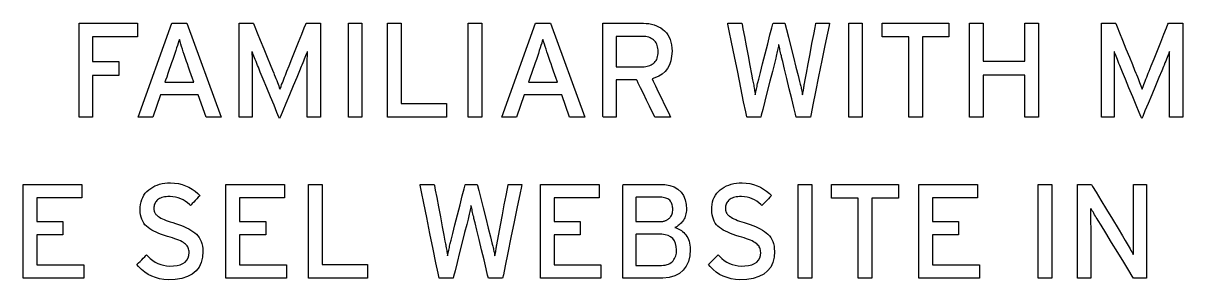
# Model space of a CAD drawing. Extents: x 1 to 47.7, y 0.2 to 35.
# Drawn here: x 4.644 to 7.883, y 27.646 to 28.362 of the extents above; entities that cross this region are included whole.
import ezdxf

# ---------------------------------------------------------------- set-up
doc = ezdxf.new("R2010")
doc.units = 0
doc.header["$MEASUREMENT"] = 0
doc.layers.add('8_0_____DWG', color=7, linetype='CONTINUOUS')

msp = doc.modelspace()

# ---------------------------------------------------------------- linework, layer by layer
at = {"layer": '8_0_____DWG'}
for points in [[(4.8378, 28.3239), (4.8378, 28.2551), (4.9108, 28.2551), (4.9108, 28.2166), (4.8378, 28.2166), (4.8378, 28.1), (4.7998, 28.1), (4.7998, 28.3624), (4.9635, 28.3624), (4.9635, 28.3239), (4.8378, 28.3239)], [(5.1546, 28.1), (5.1326, 28.1623), (5.0275, 28.1623), (5.0057, 28.1), (4.9649, 28.1), (5.0594, 28.3624), (5.1011, 28.3624), (5.1967, 28.1), (5.1546, 28.1)], [(5.5522, 28.1), (5.5522, 28.3624), (5.5902, 28.3624), (5.5902, 28.1), (5.5522, 28.1)], [(5.6618, 28.1), (5.6618, 28.3624), (5.6999, 28.3624), (5.6999, 28.1384), (5.8267, 28.1384), (5.8267, 28.1), (5.6618, 28.1)], [(5.8865, 28.1), (5.8865, 28.3624), (5.9246, 28.3624), (5.9246, 28.1), (5.8865, 28.1)], [(6.1703, 28.1), (6.1483, 28.1623), (6.0432, 28.1623), (6.0214, 28.1), (5.9806, 28.1), (6.0751, 28.3624), (6.1168, 28.3624), (6.2124, 28.1), (6.1703, 28.1)], [(6.9498, 28.1), (6.9498, 28.3624), (6.9879, 28.3624), (6.9879, 28.1), (6.9498, 28.1)], [(7.1556, 28.3239), (7.1556, 28.1), (7.1175, 28.1), (7.1175, 28.3239), (7.0434, 28.3239), (7.0434, 28.3624), (7.2298, 28.3624), (7.2298, 28.3239), (7.1556, 28.3239)], [(7.4422, 28.1), (7.4422, 28.2177), (7.3251, 28.2177), (7.3251, 28.1), (7.2871, 28.1), (7.2871, 28.3624), (7.3251, 28.3624), (7.3251, 28.2562), (7.4422, 28.2562), (7.4422, 28.3624), (7.4802, 28.3624), (7.4802, 28.1), (7.4422, 28.1)], [(4.6438, 27.65), (4.6438, 27.9124), (4.8075, 27.9124), (4.8075, 27.8743), (4.6818, 27.8743), (4.6818, 27.8091), (4.7548, 27.8091), (4.7548, 27.771), (4.6818, 27.771), (4.6818, 27.6881), (4.813, 27.6881), (4.813, 27.65), (4.6438, 27.65)], [(5.2103, 27.65), (5.2103, 27.9124), (5.3741, 27.9124), (5.3741, 27.8743), (5.2483, 27.8743), (5.2483, 27.8091), (5.3214, 27.8091), (5.3214, 27.771), (5.2483, 27.771), (5.2483, 27.6881), (5.3796, 27.6881), (5.3796, 27.65), (5.2103, 27.65)], [(5.4408, 27.65), (5.4408, 27.9124), (5.4789, 27.9124), (5.4789, 27.6884), (5.6057, 27.6884), (5.6057, 27.65), (5.4408, 27.65)], [(6.0887, 27.65), (6.0887, 27.9124), (6.2524, 27.9124), (6.2524, 27.8743), (6.1267, 27.8743), (6.1267, 27.8091), (6.1997, 27.8091), (6.1997, 27.771), (6.1267, 27.771), (6.1267, 27.6881), (6.2579, 27.6881), (6.2579, 27.65), (6.0887, 27.65)], [(6.8086, 27.65), (6.8086, 27.9124), (6.8467, 27.9124), (6.8467, 27.65), (6.8086, 27.65)], [(7.0144, 27.8739), (7.0144, 27.65), (6.9763, 27.65), (6.9763, 27.8739), (6.9022, 27.8739), (6.9022, 27.9124), (7.0886, 27.9124), (7.0886, 27.8739), (7.0144, 27.8739)], [(7.1459, 27.65), (7.1459, 27.9124), (7.3097, 27.9124), (7.3097, 27.8743), (7.1839, 27.8743), (7.1839, 27.8091), (7.257, 27.8091), (7.257, 27.771), (7.1839, 27.771), (7.1839, 27.6881), (7.3152, 27.6881), (7.3152, 27.65), (7.1459, 27.65)], [(7.4793, 27.65), (7.4793, 27.9124), (7.5174, 27.9124), (7.5174, 27.65), (7.4793, 27.65)]]:
    msp.add_lwpolyline(points, dxfattribs=at)
for points in [[(5.4373, 28.0999), (5.4373, 28.1049), (5.4373, 28.1182), (5.4373, 28.1375), (5.4373, 28.1601), (5.4373, 28.1837), (5.4373, 28.2058), (5.4373, 28.2239), (5.4373, 28.2357), (5.4373, 28.2402), (5.4373, 28.2466), (5.4374, 28.2527), (5.4374, 28.2585), (5.4375, 28.2639), (5.4376, 28.2691), (5.4377, 28.2739), (5.4378, 28.2785), (5.438, 28.2827), (5.4375, 28.2833), (5.436, 28.2796), (5.4345, 28.2756), (5.4328, 28.2714), (5.431, 28.2668), (5.4291, 28.2619), (5.427, 28.2567), (5.4248, 28.2513), (5.4225, 28.2455), (5.4207, 28.2411), (5.4159, 28.2295), (5.4081, 28.2109), (5.3984, 28.1877), (5.3879, 28.1626), (5.3777, 28.1383), (5.369, 28.1173), (5.3627, 28.1023), (5.36, 28.0959), (5.3582, 28.1), (5.3527, 28.1134), (5.3445, 28.1333), (5.3346, 28.1571), (5.3243, 28.1822), (5.3144, 28.206), (5.3062, 28.2259), (5.3007, 28.2393), (5.2987, 28.2442), (5.2964, 28.25), (5.2942, 28.2555), (5.2921, 28.2608), (5.2901, 28.2657), (5.2883, 28.2704), (5.2866, 28.2747), (5.285, 28.2788), (5.2835, 28.2825), (5.2826, 28.2836), (5.2828, 28.2794), (5.2829, 28.275), (5.283, 28.2702), (5.2831, 28.2651), (5.2832, 28.2597), (5.2833, 28.254), (5.2833, 28.248), (5.2833, 28.2416), (5.2833, 28.2371), (5.2833, 28.2272), (5.2833, 28.2103), (5.2833, 28.1888), (5.2833, 28.1654), (5.2833, 28.1423), (5.2833, 28.1221), (5.2833, 28.1072), (5.2833, 28.1001), (5.2825, 28.0999), (5.2795, 28.0999), (5.2748, 28.0999), (5.2691, 28.0999), (5.263, 28.0999), (5.2572, 28.0999), (5.2522, 28.0999), (5.2488, 28.0999), (5.2475, 28.0999), (5.2475, 28.1093), (5.2475, 28.1346), (5.2475, 28.1709), (5.2475, 28.2137), (5.2475, 28.2584), (5.2475, 28.3002), (5.2475, 28.3344), (5.2475, 28.3566), (5.2475, 28.3624), (5.2495, 28.3624), (5.2538, 28.3624), (5.2595, 28.3624), (5.266, 28.3624), (5.2727, 28.3624), (5.2787, 28.3624), (5.2835, 28.3624), (5.2864, 28.3624), (5.2872, 28.3613), (5.2909, 28.3523), (5.2976, 28.3359), (5.3062, 28.3147), (5.3158, 28.2911), (5.3253, 28.2677), (5.3338, 28.2469), (5.3402, 28.2313), (5.3435, 28.2232), (5.3453, 28.2187), (5.3476, 28.213), (5.3499, 28.2076), (5.352, 28.2022), (5.354, 28.197), (5.3559, 28.192), (5.3577, 28.1872), (5.3593, 28.1825), (5.3609, 28.178), (5.3624, 28.1814), (5.3641, 28.186), (5.3658, 28.1908), (5.3677, 28.1957), (5.3696, 28.2009), (5.3717, 28.2062), (5.3739, 28.2117), (5.3761, 28.2174), (5.3783, 28.2226), (5.3807, 28.2287), (5.3864, 28.2429), (5.3943, 28.2628), (5.4035, 28.2858), (5.413, 28.3096), (5.4218, 28.3315), (5.4288, 28.3492), (5.4332, 28.3601), (5.4343, 28.3624), (5.4366, 28.3624), (5.4412, 28.3624), (5.4472, 28.3624), (5.454, 28.3624), (5.4608, 28.3624), (5.467, 28.3624), (5.4717, 28.3624), (5.4744, 28.3624), (5.4747, 28.3594), (5.4747, 28.3406), (5.4747, 28.3086), (5.4747, 28.2681), (5.4747, 28.2237), (5.4747, 28.18), (5.4747, 28.1418), (5.4747, 28.1137), (5.4747, 28.1004), (5.4738, 28.0999), (5.4707, 28.0999), (5.4658, 28.0999), (5.4599, 28.0999), (5.4535, 28.0999), (5.4474, 28.0999), (5.4422, 28.0999), (5.4387, 28.0999)], [(6.4563, 28.2839), (6.4553, 28.27), (6.4529, 28.2574), (6.4491, 28.2461), (6.4438, 28.2362), (6.437, 28.2275), (6.4288, 28.2202), (6.4192, 28.2142), (6.4081, 28.2095), (6.4006, 28.2067), (6.4038, 28.2001), (6.4099, 28.1875), (6.4178, 28.1711), (6.4267, 28.1528), (6.4355, 28.1345), (6.4433, 28.1184), (6.4492, 28.1063), (6.4521, 28.1003), (6.4513, 28.1), (6.4477, 28.1), (6.4418, 28.1), (6.4347, 28.1), (6.4271, 28.1), (6.4199, 28.1), (6.4138, 28.1), (6.4096, 28.1), (6.4082, 28.1), (6.4061, 28.1045), (6.4008, 28.1153), (6.3935, 28.1304), (6.3851, 28.1478), (6.3764, 28.1657), (6.3685, 28.1821), (6.3622, 28.195), (6.3585, 28.2026), (6.3574, 28.2038), (6.3536, 28.2038), (6.3466, 28.2038), (6.3377, 28.2038), (6.3278, 28.2038), (6.3181, 28.2038), (6.3096, 28.2038), (6.3034, 28.2038), (6.3005, 28.2038), (6.3005, 28.2012), (6.3005, 28.192), (6.3005, 28.1779), (6.3005, 28.1609), (6.3005, 28.1429), (6.3005, 28.1259), (6.3005, 28.1119), (6.3005, 28.1026), (6.3004, 28.1), (6.2986, 28.1), (6.2945, 28.1), (6.289, 28.1), (6.2827, 28.1), (6.2763, 28.1), (6.2705, 28.1), (6.266, 28.1), (6.2635, 28.1), (6.2632, 28.103), (6.2632, 28.1222), (6.2632, 28.1549), (6.2632, 28.1963), (6.2632, 28.2415), (6.2632, 28.2856), (6.2632, 28.3237), (6.2632, 28.3509), (6.2632, 28.3623), (6.2666, 28.3624), (6.2771, 28.3624), (6.2926, 28.3624), (6.311, 28.3624), (6.3302, 28.3624), (6.3483, 28.3624), (6.363, 28.3624), (6.3724, 28.3624), (6.3768, 28.3624), (6.3845, 28.362), (6.392, 28.3611), (6.3992, 28.3597), (6.406, 28.3578), (6.4126, 28.3554), (6.4188, 28.3525), (6.4248, 28.3491), (6.4304, 28.3452), (6.4357, 28.3408), (6.4405, 28.3357), (6.4446, 28.33), (6.4481, 28.3238), (6.451, 28.317), (6.4532, 28.3096), (6.4549, 28.3016), (6.4559, 28.2931)], [(6.8427, 28.1), (6.8413, 28.1), (6.8374, 28.1), (6.8319, 28.1), (6.8255, 28.1), (6.8187, 28.1), (6.8124, 28.1), (6.8072, 28.1), (6.8038, 28.1), (6.8029, 28.1003), (6.8008, 28.1088), (6.7965, 28.1268), (6.7906, 28.1513), (6.7838, 28.1794), (6.7769, 28.2081), (6.7706, 28.2343), (6.7656, 28.2551), (6.7626, 28.2674), (6.7617, 28.2714), (6.7607, 28.2757), (6.7597, 28.2799), (6.7588, 28.284), (6.7579, 28.288), (6.7571, 28.2919), (6.7563, 28.2957), (6.7556, 28.2994), (6.7548, 28.303), (6.7541, 28.3021), (6.7534, 28.2985), (6.7526, 28.2947), (6.7518, 28.2909), (6.751, 28.287), (6.7501, 28.2829), (6.7492, 28.2788), (6.7482, 28.2746), (6.7473, 28.2702), (6.746, 28.2651), (6.7422, 28.2503), (6.7366, 28.2278), (6.7297, 28.2007), (6.7224, 28.1719), (6.7155, 28.1444), (6.7096, 28.1213), (6.7056, 28.1055), (6.7042, 28.1), (6.7027, 28.1), (6.6989, 28.1), (6.6934, 28.1), (6.687, 28.1), (6.6804, 28.1), (6.6742, 28.1), (6.6692, 28.1), (6.666, 28.1), (6.6651, 28.1007), (6.6622, 28.1147), (6.6564, 28.1432), (6.6486, 28.1816), (6.6397, 28.2253), (6.6307, 28.2696), (6.6225, 28.3098), (6.6161, 28.3414), (6.6123, 28.3597), (6.6121, 28.3624), (6.6148, 28.3624), (6.6194, 28.3624), (6.6255, 28.3624), (6.6322, 28.3624), (6.6388, 28.3624), (6.6447, 28.3624), (6.6491, 28.3624), (6.6514, 28.3624), (6.6521, 28.3595), (6.6545, 28.3465), (6.6585, 28.3254), (6.6635, 28.2994), (6.6688, 28.2713), (6.674, 28.244), (6.6785, 28.2205), (6.6816, 28.2038), (6.683, 28.1966), (6.6837, 28.1932), (6.6844, 28.1894), (6.6851, 28.1855), (6.6858, 28.1816), (6.6865, 28.1777), (6.6871, 28.1738), (6.6877, 28.1698), (6.6883, 28.1657), (6.689, 28.1625), (6.6897, 28.1665), (6.6905, 28.1705), (6.6913, 28.1744), (6.6922, 28.1783), (6.693, 28.1822), (6.6938, 28.186), (6.6946, 28.1898), (6.6954, 28.1936), (6.6962, 28.1968), (6.6986, 28.2062), (6.7032, 28.2247), (6.7095, 28.2493), (6.7165, 28.277), (6.7236, 28.305), (6.73, 28.3303), (6.735, 28.3499), (6.7378, 28.361), (6.7385, 28.3624), (6.7408, 28.3624), (6.7449, 28.3624), (6.75, 28.3624), (6.7557, 28.3624), (6.7613, 28.3624), (6.7663, 28.3624), (6.7699, 28.3624), (6.7717, 28.3624), (6.7727, 28.359), (6.7762, 28.3451), (6.7817, 28.3232), (6.7884, 28.2964), (6.7956, 28.2676), (6.8026, 28.2398), (6.8086, 28.216), (6.8128, 28.1992), (6.8145, 28.1925), (6.8152, 28.1896), (6.816, 28.1863), (6.8168, 28.183), (6.8175, 28.1797), (6.8182, 28.1762), (6.8189, 28.1726), (6.8196, 28.169), (6.8203, 28.1653), (6.821, 28.1627), (6.8218, 28.1667), (6.8225, 28.1706), (6.8232, 28.1743), (6.8238, 28.1779), (6.8244, 28.1814), (6.825, 28.1847), (6.8255, 28.1879), (6.8259, 28.191), (6.8264, 28.1938), (6.8283, 28.2039), (6.8319, 28.2232), (6.8367, 28.2485), (6.842, 28.2769), (6.8473, 28.3053), (6.8521, 28.3309), (6.8558, 28.3505), (6.8578, 28.3613), (6.8585, 28.3624), (6.8613, 28.3624), (6.866, 28.3624), (6.8719, 28.3624), (6.8784, 28.3624), (6.8847, 28.3624), (6.8903, 28.3624), (6.8944, 28.3624), (6.8963, 28.3624), (6.8951, 28.3564), (6.8906, 28.3342), (6.8836, 28.2999), (6.875, 28.2581), (6.8659, 28.2136), (6.8572, 28.1708), (6.8497, 28.1346), (6.8446, 28.1094)], [(7.8459, 28.0999), (7.8459, 28.1049), (7.8459, 28.1182), (7.8459, 28.1375), (7.8459, 28.1601), (7.8459, 28.1837), (7.8459, 28.2058), (7.8459, 28.2239), (7.8459, 28.2357), (7.8459, 28.2402), (7.8459, 28.2466), (7.8459, 28.2527), (7.846, 28.2585), (7.846, 28.2639), (7.8461, 28.2691), (7.8462, 28.2739), (7.8464, 28.2785), (7.8465, 28.2827), (7.846, 28.2833), (7.8446, 28.2796), (7.8431, 28.2756), (7.8414, 28.2714), (7.8396, 28.2668), (7.8377, 28.2619), (7.8356, 28.2567), (7.8334, 28.2513), (7.8311, 28.2455), (7.8293, 28.2411), (7.8245, 28.2295), (7.8167, 28.2109), (7.807, 28.1877), (7.7965, 28.1626), (7.7863, 28.1383), (7.7775, 28.1173), (7.7713, 28.1023), (7.7686, 28.0959), (7.7668, 28.1), (7.7613, 28.1134), (7.7531, 28.1333), (7.7432, 28.1571), (7.7328, 28.1822), (7.723, 28.206), (7.7148, 28.2259), (7.7093, 28.2393), (7.7072, 28.2442), (7.7049, 28.25), (7.7027, 28.2555), (7.7007, 28.2608), (7.6987, 28.2657), (7.6969, 28.2704), (7.6951, 28.2747), (7.6935, 28.2788), (7.6921, 28.2825), (7.6912, 28.2836), (7.6914, 28.2794), (7.6915, 28.275), (7.6916, 28.2702), (7.6917, 28.2651), (7.6918, 28.2597), (7.6918, 28.254), (7.6919, 28.248), (7.6919, 28.2416), (7.6919, 28.2371), (7.6919, 28.2272), (7.6919, 28.2103), (7.6919, 28.1888), (7.6919, 28.1654), (7.6919, 28.1423), (7.6919, 28.1221), (7.6919, 28.1072), (7.6919, 28.1001), (7.6911, 28.0999), (7.6881, 28.0999), (7.6834, 28.0999), (7.6777, 28.0999), (7.6716, 28.0999), (7.6657, 28.0999), (7.6608, 28.0999), (7.6573, 28.0999), (7.656, 28.0999), (7.656, 28.1093), (7.656, 28.1346), (7.656, 28.1709), (7.656, 28.2137), (7.656, 28.2584), (7.656, 28.3002), (7.656, 28.3344), (7.656, 28.3566), (7.6561, 28.3624), (7.6581, 28.3624), (7.6623, 28.3624), (7.668, 28.3624), (7.6746, 28.3624), (7.6812, 28.3624), (7.6873, 28.3624), (7.6921, 28.3624), (7.6949, 28.3624), (7.6958, 28.3613), (7.6995, 28.3523), (7.7062, 28.3359), (7.7148, 28.3147), (7.7244, 28.2911), (7.7339, 28.2677), (7.7423, 28.2469), (7.7487, 28.2313), (7.752, 28.2232), (7.7539, 28.2187), (7.7562, 28.213), (7.7584, 28.2076), (7.7606, 28.2022), (7.7626, 28.197), (7.7644, 28.192), (7.7662, 28.1872), (7.7679, 28.1825), (7.7695, 28.178), (7.771, 28.1814), (7.7726, 28.186), (7.7744, 28.1908), (7.7762, 28.1957), (7.7782, 28.2009), (7.7803, 28.2062), (7.7824, 28.2117), (7.7847, 28.2174), (7.7869, 28.2226), (7.7893, 28.2287), (7.795, 28.2429), (7.8029, 28.2628), (7.8121, 28.2858), (7.8216, 28.3096), (7.8303, 28.3315), (7.8374, 28.3492), (7.8417, 28.3601), (7.8428, 28.3624), (7.8452, 28.3624), (7.8497, 28.3624), (7.8558, 28.3624), (7.8626, 28.3624), (7.8694, 28.3624), (7.8755, 28.3624), (7.8803, 28.3624), (7.8829, 28.3624), (7.8832, 28.3594), (7.8832, 28.3406), (7.8832, 28.3086), (7.8832, 28.2681), (7.8832, 28.2237), (7.8832, 28.18), (7.8832, 28.1418), (7.8832, 28.1137), (7.8832, 28.1004), (7.8824, 28.0999), (7.8793, 28.0999), (7.8744, 28.0999), (7.8684, 28.0999), (7.8621, 28.0999), (7.856, 28.0999), (7.8508, 28.0999), (7.8472, 28.0999)], [(5.0995, 28.2578), (5.0966, 28.2664), (5.0938, 28.2747), (5.0911, 28.2827), (5.0887, 28.2902), (5.0863, 28.2975), (5.0841, 28.3043), (5.082, 28.3109), (5.0801, 28.3171), (5.0783, 28.3135), (5.0765, 28.3071), (5.0744, 28.3004), (5.0722, 28.2933), (5.0698, 28.2858), (5.0673, 28.2779), (5.0646, 28.2697), (5.0617, 28.261), (5.0602, 28.2565), (5.0584, 28.2515), (5.0555, 28.2432), (5.052, 28.2329), (5.0482, 28.222), (5.0446, 28.2117), (5.0417, 28.2034), (5.0399, 28.1983), (5.0402, 28.1974), (5.0459, 28.1974), (5.0564, 28.1974), (5.0698, 28.1974), (5.0845, 28.1974), (5.0987, 28.1974), (5.1106, 28.1974), (5.1184, 28.1974), (5.1205, 28.1975), (5.1193, 28.2009), (5.1168, 28.2081), (5.1134, 28.2178), (5.1096, 28.2287), (5.1059, 28.2395), (5.1026, 28.2488), (5.1004, 28.2553)], [(6.1152, 28.2578), (6.1123, 28.2664), (6.1095, 28.2747), (6.1068, 28.2827), (6.1043, 28.2902), (6.102, 28.2975), (6.0998, 28.3043), (6.0977, 28.3109), (6.0958, 28.3171), (6.094, 28.3135), (6.0922, 28.3071), (6.0901, 28.3004), (6.0879, 28.2933), (6.0855, 28.2858), (6.083, 28.2779), (6.0803, 28.2697), (6.0774, 28.261), (6.0759, 28.2565), (6.0741, 28.2515), (6.0712, 28.2432), (6.0676, 28.2329), (6.0638, 28.222), (6.0603, 28.2117), (6.0574, 28.2034), (6.0556, 28.1983), (6.0559, 28.1974), (6.0616, 28.1974), (6.0721, 28.1974), (6.0855, 28.1974), (6.1002, 28.1974), (6.1144, 28.1974), (6.1263, 28.1974), (6.1341, 28.1974), (6.1362, 28.1975), (6.135, 28.2009), (6.1325, 28.2081), (6.1291, 28.2178), (6.1253, 28.2287), (6.1216, 28.2395), (6.1183, 28.2488), (6.116, 28.2553)], [(6.4179, 28.2828), (6.4176, 28.2877), (6.4171, 28.2922), (6.4162, 28.2965), (6.4151, 28.3005), (6.4136, 28.3041), (6.4118, 28.3075), (6.4097, 28.3105), (6.4073, 28.3133), (6.4046, 28.3158), (6.4016, 28.3181), (6.3983, 28.3201), (6.3949, 28.3218), (6.3912, 28.3231), (6.3872, 28.3241), (6.383, 28.3249), (6.3786, 28.3253), (6.3745, 28.3254), (6.3709, 28.3254), (6.3627, 28.3254), (6.3514, 28.3254), (6.3385, 28.3254), (6.3255, 28.3254), (6.3139, 28.3254), (6.3051, 28.3254), (6.3007, 28.3254), (6.3005, 28.3237), (6.3005, 28.3163), (6.3005, 28.3047), (6.3005, 28.2906), (6.3005, 28.2756), (6.3005, 28.2615), (6.3005, 28.2499), (6.3005, 28.2425), (6.3007, 28.2408), (6.3051, 28.2408), (6.3139, 28.2408), (6.3255, 28.2408), (6.3385, 28.2408), (6.3514, 28.2408), (6.3627, 28.2408), (6.3709, 28.2408), (6.3745, 28.2408), (6.3785, 28.2409), (6.3829, 28.2413), (6.387, 28.242), (6.3909, 28.243), (6.3946, 28.2443), (6.398, 28.2458), (6.4012, 28.2477), (6.4042, 28.2499), (6.407, 28.2523), (6.4095, 28.255), (6.4116, 28.2581), (6.4135, 28.2614), (6.415, 28.2651), (6.4162, 28.2691), (6.4171, 28.2733), (6.4176, 28.2779)], [(5.1458, 27.7253), (5.1447, 27.7088), (5.1412, 27.6941), (5.1352, 27.6814), (5.1267, 27.6707), (5.1158, 27.6618), (5.1024, 27.6549), (5.0866, 27.6499), (5.0683, 27.6468), (5.0492, 27.6459), (5.0367, 27.6468), (5.0248, 27.6489), (5.0135, 27.6519), (5.0028, 27.656), (4.9927, 27.6611), (4.9832, 27.6672), (4.9743, 27.6744), (4.966, 27.6826), (4.9614, 27.6883), (4.963, 27.69), (4.9661, 27.6931), (4.9702, 27.6971), (4.9748, 27.7017), (4.9793, 27.7062), (4.9834, 27.7103), (4.9866, 27.7135), (4.9883, 27.7152), (4.9922, 27.7115), (4.9988, 27.7054), (5.0058, 27.7), (5.0129, 27.6954), (5.0203, 27.6916), (5.028, 27.6886), (5.036, 27.6864), (5.0442, 27.6849), (5.0526, 27.6842), (5.0634, 27.6845), (5.0737, 27.6857), (5.0825, 27.688), (5.0901, 27.6912), (5.0963, 27.6954), (5.1011, 27.7006), (5.1045, 27.7068), (5.1066, 27.7139), (5.1074, 27.7221), (5.1072, 27.7257), (5.1068, 27.7289), (5.106, 27.732), (5.1049, 27.7349), (5.1035, 27.7377), (5.1017, 27.7404), (5.0996, 27.7429), (5.0973, 27.7453), (5.0945, 27.7476), (5.0912, 27.7498), (5.0875, 27.752), (5.0832, 27.7542), (5.0785, 27.7564), (5.0732, 27.7585), (5.0675, 27.7606), (5.0613, 27.7627), (5.0546, 27.7648), (5.0469, 27.767), (5.0383, 27.7696), (5.0302, 27.7724), (5.0226, 27.7753), (5.0155, 27.7784), (5.009, 27.7816), (5.003, 27.7849), (4.9975, 27.7884), (4.9925, 27.792), (4.988, 27.7957), (4.984, 27.7998), (4.9805, 27.8043), (4.9776, 27.8093), (4.9751, 27.8148), (4.9732, 27.8207), (4.9718, 27.8271), (4.9708, 27.834), (4.9704, 27.8413), (4.9706, 27.849), (4.9715, 27.8563), (4.9729, 27.8633), (4.975, 27.8699), (4.9776, 27.8761), (4.9809, 27.8819), (4.9849, 27.8874), (4.9894, 27.8924), (4.9945, 27.8971), (5, 27.9012), (5.0057, 27.9048), (5.0118, 27.9079), (5.0182, 27.9105), (5.0249, 27.9127), (5.0319, 27.9144), (5.0393, 27.9156), (5.047, 27.9163), (5.0554, 27.9166), (5.0665, 27.916), (5.0773, 27.9144), (5.0875, 27.912), (5.0973, 27.9087), (5.1067, 27.9045), (5.1156, 27.8994), (5.124, 27.8934), (5.132, 27.8865), (5.1374, 27.8809), (5.1359, 27.8794), (5.133, 27.8763), (5.129, 27.8722), (5.1245, 27.8676), (5.12, 27.8629), (5.1159, 27.8586), (5.1126, 27.8552), (5.1108, 27.8533), (5.108, 27.8557), (5.1025, 27.8607), (5.0966, 27.8652), (5.0903, 27.8689), (5.0838, 27.8721), (5.0768, 27.8745), (5.0696, 27.8764), (5.0619, 27.8776), (5.054, 27.8781), (5.048, 27.878), (5.0433, 27.8777), (5.0389, 27.8771), (5.0349, 27.8763), (5.0311, 27.8753), (5.0277, 27.8741), (5.0246, 27.8727), (5.0218, 27.871), (5.0193, 27.8691), (5.0171, 27.8669), (5.0151, 27.8646), (5.0135, 27.8622), (5.012, 27.8597), (5.0109, 27.8571), (5.01, 27.8543), (5.0093, 27.8514), (5.0089, 27.8484), (5.0088, 27.8454), (5.0089, 27.8439), (5.009, 27.8424), (5.0091, 27.841), (5.0094, 27.8396), (5.0096, 27.8383), (5.01, 27.837), (5.0104, 27.8358), (5.0109, 27.8346), (5.0114, 27.8335), (5.0121, 27.8322), (5.0128, 27.831), (5.0137, 27.8298), (5.0146, 27.8286), (5.0157, 27.8274), (5.0169, 27.8262), (5.0182, 27.8251), (5.0195, 27.8239), (5.0216, 27.8224), (5.0248, 27.8203), (5.0285, 27.8183), (5.0328, 27.8162), (5.0375, 27.8141), (5.0428, 27.8119), (5.0486, 27.8098), (5.0548, 27.8076), (5.0616, 27.8054), (5.0696, 27.803), (5.0778, 27.8003), (5.0856, 27.7975), (5.0929, 27.7945), (5.0998, 27.7914), (5.1062, 27.7881), (5.1123, 27.7847), (5.1179, 27.7811), (5.123, 27.7774), (5.1277, 27.7734), (5.1319, 27.769), (5.1355, 27.7641), (5.1386, 27.7588), (5.1411, 27.753), (5.1431, 27.7468), (5.1445, 27.7401), (5.1454, 27.7329)], [(5.9832, 27.65), (5.9817, 27.65), (5.9779, 27.65), (5.9724, 27.65), (5.966, 27.65), (5.9592, 27.65), (5.9529, 27.65), (5.9477, 27.65), (5.9443, 27.65), (5.9433, 27.6503), (5.9413, 27.6587), (5.937, 27.6768), (5.9311, 27.7013), (5.9243, 27.7294), (5.9174, 27.7581), (5.9111, 27.7843), (5.9061, 27.8051), (5.9031, 27.8174), (5.9022, 27.8214), (5.9012, 27.8257), (5.9002, 27.8299), (5.8993, 27.834), (5.8984, 27.838), (5.8976, 27.8419), (5.8968, 27.8457), (5.896, 27.8494), (5.8953, 27.853), (5.8946, 27.8521), (5.8939, 27.8485), (5.8931, 27.8447), (5.8923, 27.8409), (5.8914, 27.837), (5.8906, 27.8329), (5.8897, 27.8288), (5.8887, 27.8246), (5.8877, 27.8202), (5.8865, 27.8151), (5.8827, 27.8003), (5.877, 27.7778), (5.8702, 27.7507), (5.8629, 27.7218), (5.8559, 27.6944), (5.8501, 27.6713), (5.8461, 27.6555), (5.8447, 27.65), (5.8432, 27.65), (5.8393, 27.65), (5.8339, 27.65), (5.8275, 27.65), (5.8209, 27.65), (5.8147, 27.65), (5.8097, 27.65), (5.8065, 27.65), (5.8056, 27.6507), (5.8027, 27.6647), (5.7969, 27.6932), (5.7891, 27.7316), (5.7802, 27.7753), (5.7712, 27.8196), (5.763, 27.8598), (5.7565, 27.8914), (5.7528, 27.9097), (5.7526, 27.9124), (5.7552, 27.9124), (5.7599, 27.9124), (5.766, 27.9124), (5.7727, 27.9124), (5.7793, 27.9124), (5.7852, 27.9124), (5.7896, 27.9124), (5.7918, 27.9124), (5.7925, 27.9095), (5.795, 27.8964), (5.799, 27.8754), (5.804, 27.8494), (5.8093, 27.8213), (5.8145, 27.794), (5.8189, 27.7705), (5.8221, 27.7537), (5.8235, 27.7466), (5.8241, 27.7432), (5.8249, 27.7394), (5.8256, 27.7355), (5.8263, 27.7316), (5.8269, 27.7277), (5.8276, 27.7238), (5.8282, 27.7198), (5.8288, 27.7157), (5.8294, 27.7125), (5.8302, 27.7165), (5.831, 27.7205), (5.8318, 27.7244), (5.8326, 27.7283), (5.8334, 27.7322), (5.8343, 27.736), (5.8351, 27.7398), (5.8359, 27.7436), (5.8366, 27.7468), (5.839, 27.7562), (5.8437, 27.7747), (5.8499, 27.7993), (5.857, 27.827), (5.8641, 27.855), (5.8705, 27.8803), (5.8755, 27.8999), (5.8783, 27.911), (5.879, 27.9124), (5.8813, 27.9124), (5.8854, 27.9124), (5.8905, 27.9124), (5.8962, 27.9124), (5.9018, 27.9124), (5.9067, 27.9124), (5.9104, 27.9124), (5.9122, 27.9124), (5.9131, 27.909), (5.9166, 27.8951), (5.9221, 27.8732), (5.9289, 27.8464), (5.9361, 27.8175), (5.9431, 27.7897), (5.9491, 27.766), (5.9533, 27.7492), (5.955, 27.7425), (5.9557, 27.7395), (5.9565, 27.7363), (5.9572, 27.733), (5.958, 27.7297), (5.9587, 27.7262), (5.9594, 27.7226), (5.9601, 27.719), (5.9608, 27.7153), (5.9615, 27.7127), (5.9623, 27.7167), (5.963, 27.7206), (5.9637, 27.7243), (5.9643, 27.7279), (5.9649, 27.7314), (5.9654, 27.7347), (5.9659, 27.7379), (5.9664, 27.741), (5.9668, 27.7437), (5.9688, 27.7539), (5.9724, 27.7732), (5.9771, 27.7985), (5.9825, 27.8269), (5.9878, 27.8553), (5.9926, 27.8809), (5.9963, 27.9005), (5.9983, 27.9113), (5.999, 27.9124), (6.0018, 27.9124), (6.0065, 27.9124), (6.0124, 27.9124), (6.0189, 27.9124), (6.0252, 27.9124), (6.0308, 27.9124), (6.0348, 27.9124), (6.0367, 27.9124), (6.0356, 27.9064), (6.031, 27.8842), (6.024, 27.8499), (6.0155, 27.8081), (6.0064, 27.7636), (5.9976, 27.7208), (5.9902, 27.6846), (5.9851, 27.6594)], [(6.5071, 27.7305), (6.5057, 27.7127), (6.5019, 27.6972), (6.4959, 27.6839), (6.4875, 27.6728), (6.4769, 27.6639), (6.4639, 27.6572), (6.4486, 27.6526), (6.4309, 27.6503), (6.4193, 27.65), (6.4125, 27.65), (6.4001, 27.65), (6.3842, 27.65), (6.3667, 27.65), (6.3495, 27.65), (6.3346, 27.65), (6.3239, 27.65), (6.3192, 27.65), (6.3192, 27.6579), (6.3192, 27.6827), (6.3192, 27.7195), (6.3192, 27.7633), (6.3192, 27.8091), (6.3192, 27.8518), (6.3192, 27.8864), (6.3192, 27.9078), (6.3197, 27.9124), (6.326, 27.9124), (6.3383, 27.9124), (6.3544, 27.9124), (6.3724, 27.9124), (6.3904, 27.9124), (6.4062, 27.9124), (6.4179, 27.9124), (6.4234, 27.9124), (6.436, 27.9118), (6.4502, 27.9093), (6.4625, 27.905), (6.473, 27.8989), (6.4815, 27.8909), (6.4881, 27.8811), (6.4928, 27.8695), (6.4957, 27.856), (6.4966, 27.8432), (6.4964, 27.8388), (6.496, 27.8345), (6.4953, 27.8304), (6.4944, 27.8265), (6.4932, 27.8228), (6.4918, 27.8192), (6.4901, 27.8158), (6.4882, 27.8126), (6.4861, 27.8097), (6.4839, 27.8068), (6.4815, 27.8042), (6.4789, 27.8017), (6.4762, 27.7993), (6.4733, 27.7971), (6.4703, 27.7951), (6.4671, 27.7932), (6.4646, 27.7916), (6.4683, 27.7905), (6.472, 27.7891), (6.4755, 27.7875), (6.479, 27.7855), (6.4825, 27.7832), (6.4858, 27.7806), (6.489, 27.7777), (6.4922, 27.7745), (6.4953, 27.771), (6.498, 27.7671), (6.5003, 27.7629), (6.5023, 27.7583), (6.504, 27.7534), (6.5053, 27.7482), (6.5062, 27.7426), (6.5068, 27.7367)], [(6.7425, 27.7253), (6.7414, 27.7088), (6.7379, 27.6941), (6.7319, 27.6814), (6.7234, 27.6707), (6.7125, 27.6618), (6.6991, 27.6549), (6.6833, 27.6499), (6.6649, 27.6468), (6.6459, 27.6459), (6.6334, 27.6468), (6.6215, 27.6489), (6.6102, 27.6519), (6.5995, 27.656), (6.5894, 27.6611), (6.5799, 27.6672), (6.571, 27.6744), (6.5627, 27.6826), (6.558, 27.6883), (6.5597, 27.69), (6.5628, 27.6931), (6.5669, 27.6971), (6.5714, 27.7017), (6.576, 27.7062), (6.5801, 27.7103), (6.5833, 27.7135), (6.585, 27.7152), (6.5889, 27.7115), (6.5955, 27.7054), (6.6024, 27.7), (6.6096, 27.6954), (6.617, 27.6916), (6.6247, 27.6886), (6.6326, 27.6864), (6.6408, 27.6849), (6.6493, 27.6842), (6.6601, 27.6845), (6.6703, 27.6857), (6.6792, 27.688), (6.6868, 27.6912), (6.6929, 27.6954), (6.6978, 27.7006), (6.7012, 27.7068), (6.7033, 27.7139), (6.7041, 27.7221), (6.7039, 27.7257), (6.7035, 27.7289), (6.7027, 27.732), (6.7016, 27.7349), (6.7001, 27.7377), (6.6984, 27.7404), (6.6963, 27.7429), (6.6939, 27.7453), (6.6912, 27.7476), (6.6879, 27.7498), (6.6841, 27.752), (6.6799, 27.7542), (6.6751, 27.7564), (6.6699, 27.7585), (6.6642, 27.7606), (6.658, 27.7627), (6.6513, 27.7648), (6.6436, 27.767), (6.635, 27.7696), (6.6269, 27.7724), (6.6193, 27.7753), (6.6122, 27.7784), (6.6057, 27.7816), (6.5996, 27.7849), (6.5941, 27.7884), (6.5892, 27.792), (6.5847, 27.7957), (6.5807, 27.7998), (6.5772, 27.8043), (6.5742, 27.8093), (6.5718, 27.8148), (6.5699, 27.8207), (6.5684, 27.8271), (6.5675, 27.834), (6.5671, 27.8413), (6.5673, 27.849), (6.5681, 27.8563), (6.5696, 27.8633), (6.5716, 27.8699), (6.5743, 27.8761), (6.5776, 27.8819), (6.5815, 27.8874), (6.5861, 27.8924), (6.5912, 27.8971), (6.5966, 27.9012), (6.6024, 27.9048), (6.6085, 27.9079), (6.6148, 27.9105), (6.6216, 27.9127), (6.6286, 27.9144), (6.636, 27.9156), (6.6437, 27.9163), (6.6521, 27.9166), (6.6632, 27.916), (6.6739, 27.9144), (6.6842, 27.912), (6.694, 27.9087), (6.7034, 27.9045), (6.7123, 27.8994), (6.7207, 27.8934), (6.7287, 27.8865), (6.7341, 27.8809), (6.7326, 27.8794), (6.7297, 27.8763), (6.7257, 27.8722), (6.7212, 27.8676), (6.7167, 27.8629), (6.7126, 27.8586), (6.7093, 27.8552), (6.7075, 27.8533), (6.7047, 27.8557), (6.6991, 27.8607), (6.6932, 27.8652), (6.687, 27.8689), (6.6804, 27.8721), (6.6735, 27.8745), (6.6662, 27.8764), (6.6586, 27.8776), (6.6507, 27.8781), (6.6446, 27.878), (6.64, 27.8777), (6.6356, 27.8771), (6.6315, 27.8763), (6.6278, 27.8753), (6.6244, 27.8741), (6.6213, 27.8727), (6.6185, 27.871), (6.616, 27.8691), (6.6138, 27.8669), (6.6118, 27.8646), (6.6101, 27.8622), (6.6087, 27.8597), (6.6075, 27.8571), (6.6066, 27.8543), (6.606, 27.8514), (6.6056, 27.8484), (6.6055, 27.8454), (6.6055, 27.8439), (6.6056, 27.8424), (6.6058, 27.841), (6.606, 27.8396), (6.6063, 27.8383), (6.6067, 27.837), (6.6071, 27.8358), (6.6076, 27.8346), (6.6081, 27.8335), (6.6088, 27.8322), (6.6095, 27.831), (6.6104, 27.8298), (6.6113, 27.8286), (6.6124, 27.8274), (6.6136, 27.8262), (6.6148, 27.8251), (6.6162, 27.8239), (6.6183, 27.8224), (6.6215, 27.8203), (6.6252, 27.8183), (6.6294, 27.8162), (6.6342, 27.8141), (6.6395, 27.8119), (6.6452, 27.8098), (6.6515, 27.8076), (6.6583, 27.8054), (6.6663, 27.803), (6.6745, 27.8003), (6.6822, 27.7975), (6.6896, 27.7945), (6.6965, 27.7914), (6.7029, 27.7881), (6.7089, 27.7847), (6.7145, 27.7811), (6.7197, 27.7774), (6.7244, 27.7734), (6.7286, 27.769), (6.7322, 27.7641), (6.7353, 27.7588), (6.7378, 27.753), (6.7398, 27.7468), (6.7412, 27.7401), (6.7421, 27.7329)], [(7.7459, 27.65), (7.7422, 27.656), (7.7323, 27.672), (7.7182, 27.6951), (7.7015, 27.7222), (7.6841, 27.7504), (7.668, 27.7766), (7.6548, 27.798), (7.6465, 27.8114), (7.6439, 27.8158), (7.6414, 27.8199), (7.639, 27.8239), (7.6367, 27.8277), (7.6345, 27.8315), (7.6324, 27.8352), (7.6303, 27.8387), (7.6283, 27.8421), (7.6264, 27.8454), (7.6256, 27.8433), (7.6256, 27.837), (7.6256, 27.8304), (7.6257, 27.8237), (7.6257, 27.8168), (7.6257, 27.8097), (7.6258, 27.8024), (7.6259, 27.7949), (7.626, 27.7871), (7.626, 27.7823), (7.626, 27.7701), (7.626, 27.7517), (7.626, 27.7297), (7.626, 27.7063), (7.626, 27.6843), (7.626, 27.6659), (7.626, 27.6537), (7.6259, 27.65), (7.6242, 27.65), (7.6204, 27.65), (7.615, 27.65), (7.6089, 27.65), (7.6025, 27.65), (7.5968, 27.65), (7.5922, 27.65), (7.5895, 27.65), (7.589, 27.6518), (7.589, 27.6688), (7.589, 27.6998), (7.589, 27.7399), (7.589, 27.7844), (7.589, 27.8286), (7.589, 27.8677), (7.589, 27.8969), (7.589, 27.9116), (7.5898, 27.9124), (7.5929, 27.9124), (7.598, 27.9124), (7.6042, 27.9124), (7.6108, 27.9124), (7.6172, 27.9124), (7.6226, 27.9124), (7.6264, 27.9124), (7.6278, 27.9124), (7.6314, 27.9065), (7.6408, 27.8909), (7.6543, 27.8685), (7.6702, 27.8421), (7.6868, 27.8147), (7.7022, 27.7892), (7.7147, 27.7684), (7.7226, 27.7553), (7.7253, 27.7508), (7.7281, 27.7459), (7.7308, 27.7412), (7.7335, 27.7367), (7.7359, 27.7323), (7.7383, 27.7281), (7.7406, 27.7241), (7.7427, 27.7202), (7.7447, 27.7165), (7.7455, 27.7187), (7.7454, 27.7252), (7.7454, 27.7318), (7.7453, 27.7387), (7.7453, 27.7458), (7.7452, 27.753), (7.7452, 27.7604), (7.7452, 27.768), (7.7452, 27.7758), (7.7452, 27.7806), (7.7452, 27.7928), (7.7452, 27.8111), (7.7452, 27.8331), (7.7452, 27.8563), (7.7452, 27.8783), (7.7452, 27.8965), (7.7452, 27.9087), (7.7452, 27.9124), (7.7469, 27.9124), (7.7508, 27.9124), (7.7562, 27.9124), (7.7623, 27.9124), (7.7686, 27.9124), (7.7744, 27.9124), (7.779, 27.9124), (7.7817, 27.9124), (7.7822, 27.9105), (7.7822, 27.8935), (7.7822, 27.8626), (7.7822, 27.8225), (7.7822, 27.778), (7.7822, 27.7338), (7.7822, 27.6947), (7.7822, 27.6654), (7.7822, 27.6508), (7.7815, 27.65), (7.7785, 27.65), (7.7738, 27.65), (7.768, 27.65), (7.7618, 27.65), (7.7558, 27.65), (7.7508, 27.65), (7.7472, 27.65)], [(6.4585, 27.8421), (6.4584, 27.8455), (6.4581, 27.8488), (6.4576, 27.8519), (6.4568, 27.8549), (6.4559, 27.8578), (6.4547, 27.8605), (6.4534, 27.8631), (6.4518, 27.8656), (6.4499, 27.8679), (6.4475, 27.8698), (6.4449, 27.8715), (6.442, 27.873), (6.4388, 27.8742), (6.4354, 27.8751), (6.4316, 27.8758), (6.4276, 27.8763), (6.4233, 27.8765), (6.4206, 27.8765), (6.4137, 27.8765), (6.4038, 27.8765), (6.3922, 27.8765), (6.3802, 27.8765), (6.3693, 27.8765), (6.3607, 27.8765), (6.3557, 27.8765), (6.355, 27.8758), (6.355, 27.8709), (6.355, 27.8623), (6.355, 27.8514), (6.355, 27.8395), (6.355, 27.828), (6.355, 27.8181), (6.355, 27.8111), (6.355, 27.8085), (6.3576, 27.8085), (6.3646, 27.8085), (6.3745, 27.8085), (6.3861, 27.8085), (6.3981, 27.8085), (6.409, 27.8085), (6.4176, 27.8085), (6.4226, 27.8085), (6.4244, 27.8086), (6.4266, 27.8086), (6.4287, 27.8088), (6.4307, 27.8091), (6.4327, 27.8094), (6.4345, 27.8098), (6.4363, 27.8104), (6.438, 27.811), (6.4396, 27.8116), (6.4411, 27.8124), (6.4425, 27.8131), (6.4439, 27.8139), (6.4453, 27.8148), (6.4465, 27.8157), (6.4478, 27.8166), (6.4489, 27.8176), (6.45, 27.8186), (6.4515, 27.8203), (6.4531, 27.8226), (6.4545, 27.825), (6.4558, 27.8276), (6.4568, 27.8302), (6.4575, 27.833), (6.4581, 27.8359), (6.4584, 27.8389)], [(6.469, 27.7294), (6.4682, 27.7391), (6.4661, 27.7475), (6.4628, 27.7548), (6.4582, 27.7609), (6.4524, 27.7657), (6.4454, 27.7693), (6.437, 27.7717), (6.4274, 27.7729), (6.4227, 27.773), (6.4168, 27.773), (6.4073, 27.773), (6.3957, 27.773), (6.3833, 27.773), (6.3717, 27.773), (6.3622, 27.773), (6.3563, 27.773), (6.355, 27.7726), (6.355, 27.7671), (6.355, 27.7564), (6.355, 27.7424), (6.355, 27.7268), (6.355, 27.7116), (6.355, 27.6985), (6.355, 27.6893), (6.355, 27.6859), (6.3577, 27.6859), (6.3649, 27.6859), (6.3751, 27.6859), (6.3869, 27.6859), (6.399, 27.6859), (6.4099, 27.6859), (6.4182, 27.6859), (6.4226, 27.6859), (6.4269, 27.6859), (6.4325, 27.6864), (6.4376, 27.6871), (6.4424, 27.6882), (6.4467, 27.6897), (6.4506, 27.6915), (6.454, 27.6937), (6.4571, 27.6963), (6.4597, 27.6991), (6.4618, 27.7021), (6.4637, 27.7053), (6.4653, 27.7088), (6.4666, 27.7125), (6.4677, 27.7163), (6.4684, 27.7205), (6.4688, 27.7248)]]:
    msp.add_lwpolyline(points, close=True, dxfattribs=at)

doc.saveas('drawing.dxf')
